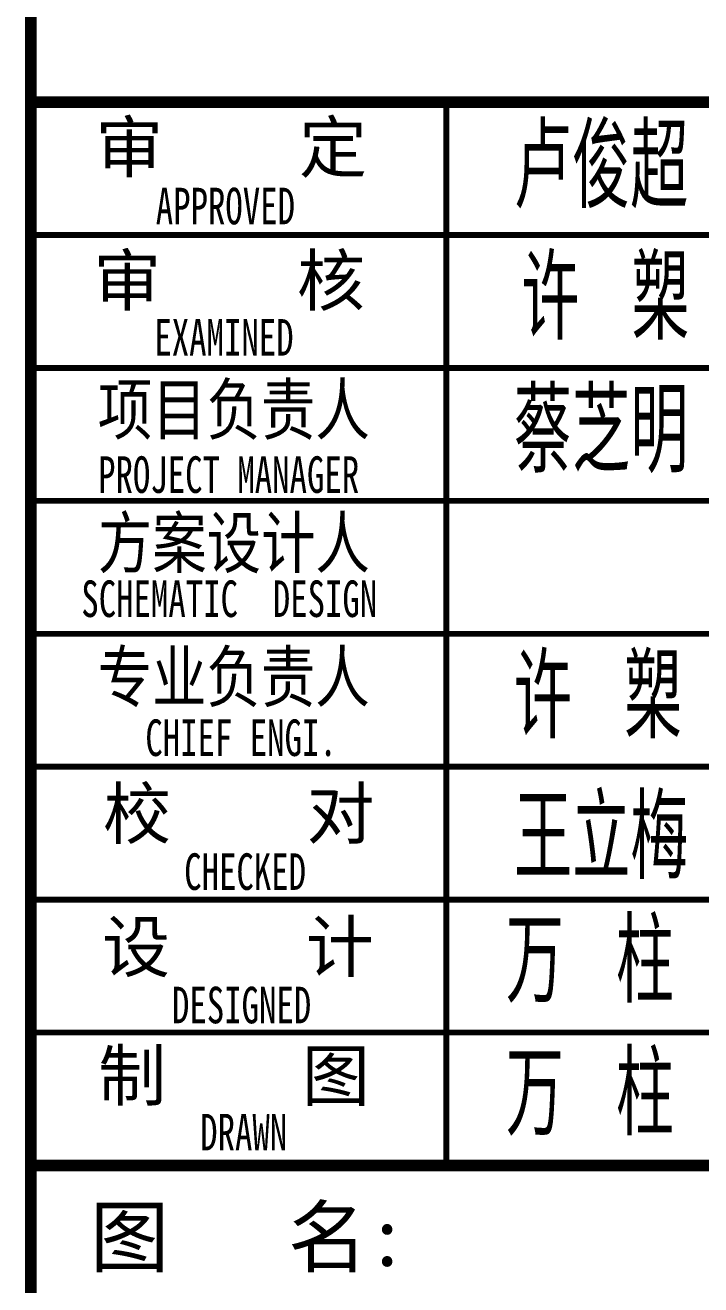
# Model space of a CAD drawing. Extents: x 169490 to 7584583, y -2399407 to 1374371.
# Drawn here: x 2746849 to 2747662, y 730950 to 732466 of the extents above; entities that cross this region are included whole.
import ezdxf
from ezdxf.enums import TextEntityAlignment as Align

# ---------------------------------------------------------------- set-up
doc = ezdxf.new("R2010")
doc.units = 0
doc.header["$LTSCALE"] = 100
doc.layers.add('图框', color=140, linetype='CONTINUOUS')
doc.layers.add('图签文字', color=147, linetype='CONTINUOUS')
doc.styles.add('建筑图签-1', font='simhei.ttf', dxfattribs={"width": 0.7})
doc.styles.add('建筑图签-2', font='TXT.shx', dxfattribs={"width": 0.5, "bigfont": 'HZTXT.shx'})

msp = doc.modelspace()

# ---------------------------------------------------------------- linework, layer by layer
at = {"layer": '图框'}
for points, const_width in [([(2746855.8, 729733.7), (2746855.8, 741213.7)], 14), ([(2748255.8, 732373.7), (2746855.8, 732373.7)], 14), ([(2746855.8, 732373.7), (2748255.8, 732373.7)], 14), ([(2747355.7, 731093.7), (2747355.8, 732373.7)], 7), ([(2746855.8, 732213.7), (2748255.8, 732213.7)], 7), ([(2746855.8, 732053.7), (2748255.8, 732053.7)], 7), ([(2746855.8, 731893.7), (2748255.8, 731893.7)], 7), ([(2746855.8, 731733.7), (2748255.8, 731733.7)], 7), ([(2746855.8, 731573.7), (2748255.8, 731573.7)], 7), ([(2746855.8, 731413.7), (2748255.8, 731413.7)], 7), ([(2746855.8, 731253.7), (2748255.8, 731253.7)], 7), ([(2746855.8, 731093.7), (2748255.8, 731093.7)], 14)]:
    msp.add_lwpolyline(points, dxfattribs=dict(at, const_width=const_width))

# ---------------------------------------------------------------- texts
at = {"layer": '图框', "style": '建筑图签-1', "width": 0.7}
for s, p in [('APPROVED ', (2747006, 732226.6)), ('EXAMINED  ', (2747004.3, 732068.5, -359.8)), ('PROJECT MANAGER', (2746936.6, 731903.3, -359.8)), ('SCHEMATIC  DESIGN', (2746916.4, 731753.9, -359.8))]:
    msp.add_text(s, height=44, dxfattribs=at).set_placement(p)
for s, p in [('CHIEF ENGI.', (2747108.7, 731608.6)), ('CHECKED  ', (2747134.5, 731447.4)), ('DESIGNED ', (2747119.8, 731286.8)), (' DRAWN   ', (2747132.8, 731133.8))]:
    msp.add_text(s, height=44, dxfattribs=at).set_placement(p, align=Align.MIDDLE)
at = {"layer": '图签文字', "color": 7, "style": '建筑图签-1'}
for s, height, p in [('审    定', 60, (2746933.4, 732289.5)), ('审    核', 60, (2746930.8, 732129)), ('校    对', 60, (2746942.5, 731487.3)), ('设    计', 60, (2746941.4, 731327)), ('制    图', 60, (2746936.8, 731172)), ('图   名:', 70, (2746926.9, 730972.7))]:
    msp.add_text(s, height=height, dxfattribs=at).set_placement(p)
at = {"layer": '图签文字', "color": 1, "style": '建筑图签-2', "width": 0.7}
for s, p in [('卢俊超', (2747437.1, 732246)), ('许 槊', (2747446, 732087.8)), ('蔡芝明', (2747437.1, 731927.8)), ('许 槊', (2747437.1, 731607.8)), ('王立梅', (2747437.2, 731438.5)), ('万 柱', (2747427.4, 731289.7)), ('万 柱', (2747427.4, 731129.7))]:
    msp.add_text(s, height=100, dxfattribs=at).set_placement(p)
at = {"layer": '图签文字', "color": 7, "style": '建筑图签-1', "width": 0.8}
for s, p in [('项目负责人', (2746936.3, 731973.8)), ('方案设计人', (2746936.3, 731813.3)), ('专业负责人', (2746936.1, 731652))]:
    msp.add_text(s, height=60, dxfattribs=at).set_placement(p)

doc.saveas('drawing.dxf')
